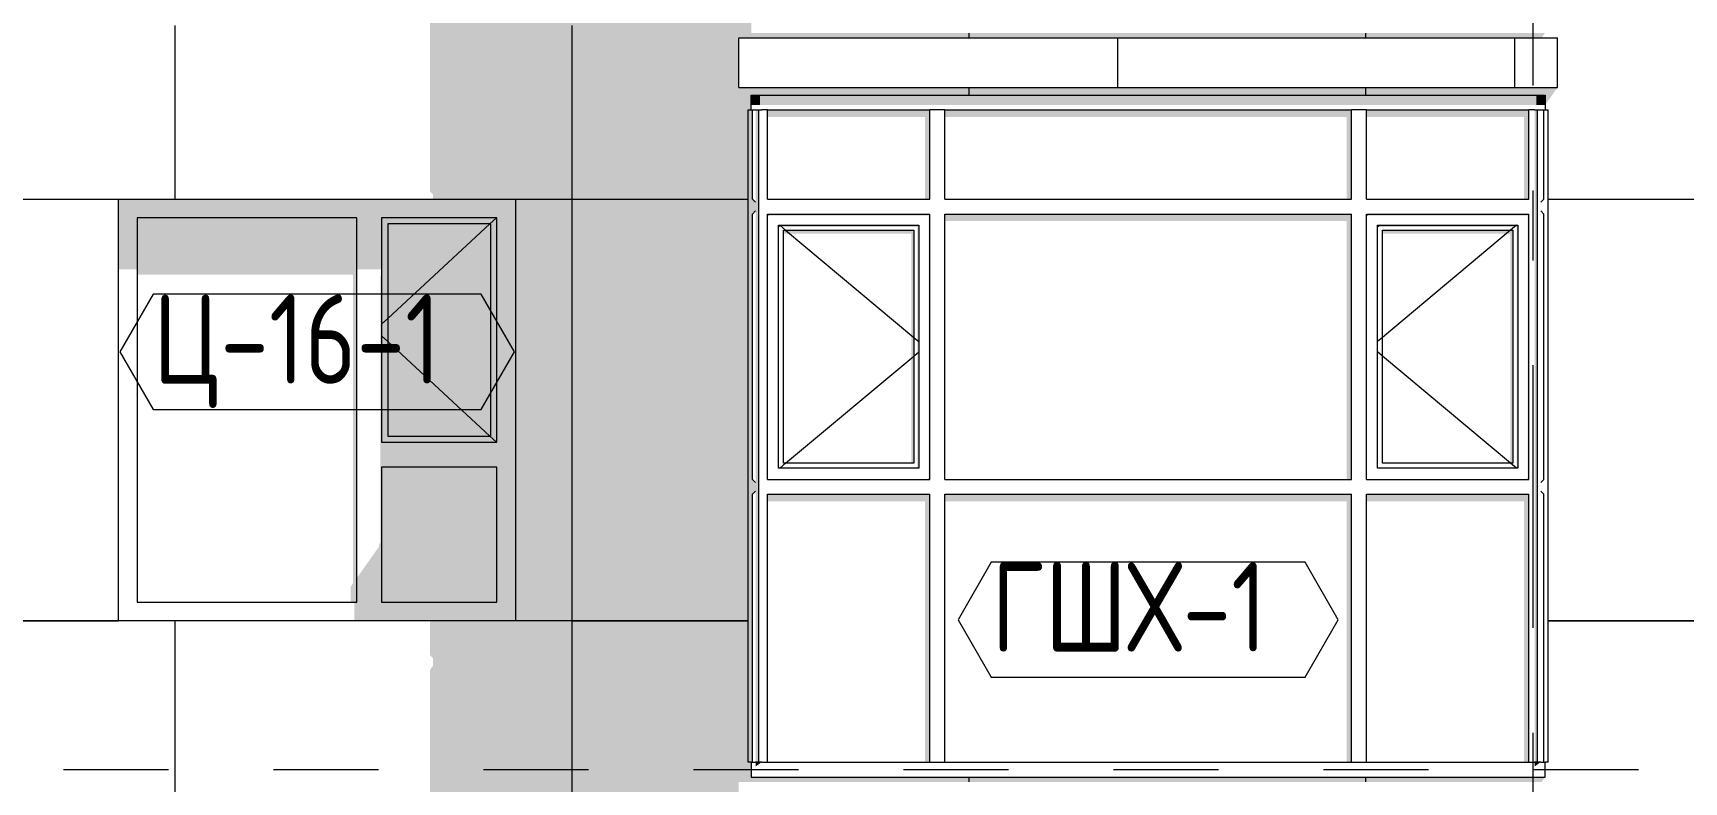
# Model space of a CAD drawing. Header units: millimetres. Extents: x 18162 to 7085488, y 72188 to 247925.
# Drawn here: x 5823964 to 5830619, y 124334 to 127354 of the extents above; entities that cross this region are included whole.
import ezdxf
from ezdxf.enums import TextEntityAlignment as Align

# ---------------------------------------------------------------- set-up
doc = ezdxf.new("R2010")
doc.units = ezdxf.units.MM
doc.header["$MEASUREMENT"] = 0
doc.linetypes.add('Dashed', pattern=[423.333333, 211.666667, -211.666667])
doc.linetypes.add('Double Dashed', pattern=[1093.611073, 529.166651, -211.666656, 141.111112, -211.666656])
for name, color, linetype in [('Archicad Windows', 7, 'Continuous'), ('Finish - Wall', 7, 'Continuous'), ('Structural - Bearing', 7, 'Continuous'), ('Structural - Grid', 7, 'Continuous')]:
    doc.layers.add(name, color=color, linetype=linetype)
doc.styles.add('GENERATED_STYLE_3', font='', dxfattribs={"width": 0.8})
doc.styles.get('GENERATED_STYLE_3').set_extended_font_data('ISOCPEUR MON')
doc.dimstyles.new('GENERATED_STYLE__19', dxfattribs={"dimtxt": 440.00001, "dimasz": 228, "dimexe": 0.18, "dimexo": 31028.935828, "dimgap": 0, "dimtad": 1, "dimdec": 0, "dimzin": 0, "dimdsep": 46, "dimtxsty": 'GENERATED_STYLE_3', "dimblk": 'ARROWHEAD_2', "dimblk1": 'ARROWHEAD_2', "dimblk2": 'ARROWHEAD_2', "dimcen": 0.09, "dimclrd": 13, "dimclre": 13, "dimclrt": 13, "dimadec": 0, "dimazin": 0, "dimtfac": 1, "dimtdec": 4, "dimtmove": 0, "dimatfit": 3, "dimfxl": 1, "dimtolj": 1, "dimtzin": 0, "dimarcsym": 0})

# ---------------------------------------------------------------- blocks, each defined once
blk = doc.blocks.new('*X2314', base_point=(5785635.3, 106384.1))
at = {"layer": 'Structural - Bearing', "color": 8, "linetype": 'Continuous', "lineweight": 13}
for p, q in [((5824535.3, 127284.1), (5824535.3, 126684.1)), ((5826135.3, 127284.1), (5826135.3, 124984.1)), ((5827735.3, 127134.1), (5827735.3, 127104.1)), ((5829335.3, 127134.1), (5829335.3, 127104.1)), ((5822935.3, 126684.1), (5824035.3, 126684.1)), ((5824035.3, 126684.1), (5824308.8, 126684.1)), ((5825908.8, 126684.1), (5826135.3, 126684.1)), ((5826135.3, 126684.1), (5826846.4, 126684.1)), ((5830071.2, 126684.1), (5830435.3, 126684.1)), ((5830435.3, 126684.1), (5830808.8, 126684.1)), ((5822935.3, 124984.1), (5824035.3, 124984.1)), ((5824035.3, 124984.1), (5822935.3, 124984.1)), ((5824308.8, 124984.1), (5824035.3, 124984.1)), ((5824035.3, 124984.1), (5824308.8, 124984.1)), ((5824535.3, 124984.1), (5824535.3, 124384.1)), ((5826135.3, 124984.1), (5825908.8, 124984.1)), ((5826135.3, 124984.1), (5826846.4, 124984.1)), ((5826135.3, 124984.1), (5826135.3, 124384.1)), ((5826846.4, 124984.1), (5826135.3, 124984.1)), ((5830071.2, 124984.1), (5830435.3, 124984.1)), ((5830435.3, 124984.1), (5830071.2, 124984.1)), ((5830808.8, 124984.1), (5830435.3, 124984.1)), ((5830435.3, 124984.1), (5830808.8, 124984.1)), ((5824535.3, 124384.1), (5824535.3, 124284.1)), ((5826135.3, 124384.1), (5826135.3, 124284.1)), ((5827735.3, 124354.1), (5827735.3, 124334.1)), ((5829335.3, 124354.1), (5829335.3, 124334.1))]:
    blk.add_line(p, q, dxfattribs=at)
blk = doc.blocks.new('*X2320', base_point=(5785635.3, 106384.1))
at = {"layer": 'Structural - Bearing', "color": 8, "linetype": 'Continuous', "lineweight": 13}
for p, q in [((5824535.3, 127384.1), (5824535.3, 127284.1)), ((5826135.3, 127384.1), (5826135.3, 127284.1)), ((5827735.3, 127354.1), (5827735.3, 127334.1)), ((5829335.3, 127354.1), (5829335.3, 127334.1))]:
    blk.add_line(p, q, dxfattribs=at)
blk = doc.blocks.new('*X2321', base_point=(5785635.3, 106384.1))
at = {"layer": 'Structural - Bearing', "color": 7, "linetype": 'Continuous', "lineweight": 9}
for p, q in [((5828335.3, 127334.1), (5828335.3, 127134.1)), ((5829935.3, 127334.1), (5829935.3, 127134.1))]:
    blk.add_line(p, q, dxfattribs=at)
blk = doc.blocks.new('*D2604', base_point=(5785635.3, 106384.1))
at = {"color": 12, "linetype": 'Continuous', "lineweight": 35}
for p, q in [((5838328.4, 124420.7), (5838628.4, 124247.5)), ((5838328.4, 124220.7), (5838628.4, 124047.5))]:
    blk.add_line(p, q, dxfattribs=at)
at = {"color": 13, "linetype": 'Continuous', "lineweight": 13}
for p, q in [((5838703.4, 124334.1), (5837187.8, 124334.1)), ((5838478.4, 124134.1), (5838478.4, 124334.1)), ((5838703.4, 124134.1), (5837187.8, 124134.1))]:
    blk.add_line(p, q, dxfattribs=at)
blk = doc.blocks.new('ARROWHEAD_2')
at = {"color": 0, "linetype": 'Continuous', "lineweight": 0}
for p, q in [((-0.378, -0.655), (0.378, 0.655)), ((0, 0), (-1, 0))]:
    blk.add_line(p, q, dxfattribs=at)
blk = doc.blocks.new('*D2605', base_point=(5785635.3, 106384.1))
at = {"color": 12, "linetype": 'Continuous', "lineweight": 35}
for p, q in [((5838328.4, 127220.7), (5838628.4, 127047.5)), ((5838328.4, 124420.7), (5838628.4, 124247.5))]:
    blk.add_line(p, q, dxfattribs=at)
at = {"color": 13, "linetype": 'Continuous', "lineweight": 13}
for p, q in [((5838703.4, 127134.1), (5837187.8, 127134.1)), ((5838478.4, 124334.1), (5838478.4, 127134.1)), ((5838703.4, 124334.1), (5837187.8, 124334.1))]:
    blk.add_line(p, q, dxfattribs=at)
at = {"color": 13, "lineweight": 13, "char_height": 440, "attachment_point": 7, "rotation": 90, "style": 'GENERATED_STYLE_3'}
for s, insert in [('\\A1;{\\pql;\\fISOCPEUR MON|b0|i0|c0|p0;\\W0.800000;2,800}', (5838605.9, 125549.6)), ('\\A1;{\\pql;\\fISOCPEUR MON|b0|i0|c0|p0;\\W0.800000;200}', (5838518.1, 124420.8))]:
    blk.add_mtext(s, dxfattribs=dict(at, insert=insert))
blk = doc.blocks.new('*D2606', base_point=(5785635.3, 106384.1))
at = {"color": 12, "linetype": 'Continuous', "lineweight": 35}
for p, q in [((5838328.4, 127420.7), (5838628.4, 127247.5)), ((5838328.4, 127220.7), (5838628.4, 127047.5))]:
    blk.add_line(p, q, dxfattribs=at)
at = {"color": 13, "linetype": 'Continuous', "lineweight": 13}
for p, q in [((5838703.4, 127334.1), (5837187.8, 127334.1)), ((5838478.4, 127134.1), (5838478.4, 127334.1)), ((5838703.4, 127134.1), (5837187.8, 127134.1))]:
    blk.add_line(p, q, dxfattribs=at)
blk = doc.blocks.new('*D2607', base_point=(5785635.3, 106384.1))
at = {"color": 12, "linetype": 'Continuous', "lineweight": 35}
for p, q in [((5838328.4, 130220.7), (5838628.4, 130047.5)), ((5838328.4, 127420.7), (5838628.4, 127247.5))]:
    blk.add_line(p, q, dxfattribs=at)
at = {"color": 13, "linetype": 'Continuous', "lineweight": 13}
for p, q in [((5838703.4, 130134.1), (5837187.8, 130134.1)), ((5838478.4, 127334.1), (5838478.4, 130134.1)), ((5838703.4, 127334.1), (5837187.8, 127334.1))]:
    blk.add_line(p, q, dxfattribs=at)
at = {"color": 13, "lineweight": 13, "char_height": 440, "attachment_point": 7, "rotation": 90, "style": 'GENERATED_STYLE_3'}
for s, insert in [('\\A1;{\\pql;\\fISOCPEUR MON|b0|i0|c0|p0;\\W0.800000;2,800}', (5838605.9, 128549.6)), ('\\A1;{\\pql;\\fISOCPEUR MON|b0|i0|c0|p0;\\W0.800000;200}', (5838518.1, 127420.8))]:
    blk.add_mtext(s, dxfattribs=dict(at, insert=insert))
blk = doc.blocks.new('Label_140_3', base_point=(5825108.8, 125834.1))
at = {"color": 13, "linetype": 'Continuous', "lineweight": 13, "flags": 128}
blk.add_lwpolyline([(5824313.7, 126068.3), (5824447.8, 125836.1), (5825769.9, 125836.1), (5825904, 126068.3), (5825769.9, 126300.6), (5824447.8, 126300.6)], close=True, dxfattribs=at)
at = {"color": 13, "lineweight": 13, "insert": (5824447.8, 126299.9), "char_height": 360, "attachment_point": 1, "style": 'GENERATED_STYLE_3'}
blk.add_mtext('\\A1;{\\pql;\\pt0,253000;\\fISOCPEUR MON|b0|i0|c0|p0;\\W0.800000;Ц-16-1\\fISOCPEUR MON|b0|i0|c0|p0;\\W0.800000;\\A1{\\H.66x;\\S^  ;}\\fISOCPEUR MON|b0|i0|c0|p0;\\W0.800000;\\fISOCPEUR MON|b0|i0|c0|p0;\\W0.800000;\\A1{\\H.66x;\\S^  ;}\\fISOCPEUR MON|b0|i0|c0|p0;\\W0.800000; \\fISOCPEUR MON|b0|i0|c0|p0;\\W0.800000;\\fISOCPEUR MON|b0|i0|c0|p0;\\W0.800000;\\fISOCPEUR MON|b0|i0|c0|p0;\\W0.800000;\\fISOCPEUR MON|b0|i0|c0|p0;\\W0.800000;\\fISOCPEUR MON|b0|i0|c0|p0;\\W0.800000;\\fISOCPEUR MON|b0|i0|c0|p0;\\W0.800000;\\fISOCPEUR MON|b0|i0|c0|p0;\\W0.800000;\\fISOCPEUR MON|b0|i0|c0|p0;\\W0.800000;\\fISOCPEUR MON|b0|i0|c0|p0;\\W0.800000;\\fISOCPEUR MON|b0|i0|c0|p0;\\W0.800000;\\fISOCPEUR MON|b0|i0|c0|p0;\\W0.800000;\\fISOCPEUR MON|b0|i0|c0|p0;\\W0.800000;\\fISOCPEUR MON|b0|i0|c0|p0;\\W0.800000;\\fISOCPEUR MON|b0|i0|c0|p0;\\W0.800000;\\fISOCPEUR MON|b0|i0|c0|p0;\\W0.800000;\\fISOCPEUR MON|b0|i0|c0|p0;\\W0.800000;\\fISOCPEUR MON|b0|i0|c0|p0;\\W0.800000;\\fISOCPEUR MON|b0|i0|c0|p0;\\W0.800000;\\fISOCPEUR MON|b0|i0|c0|p0;\\W0.800000;\\fISOCPEUR MON|b0|i0|c0|p0;\\W0.800000;\\fISOCPEUR MON|b0|i0|c0|p0;\\W0.800000;\\fISOCPEUR MON|b0|i0|c0|p0;\\W0.800000;\\fISOCPEUR MON|b0|i0|c0|p0;\\W0.800000;\\fISOCPEUR MON|b0|i0|c0|p0;\\W0.800000;\\fISOCPEUR MON|b0|i0|c0|p0;\\W0.800000;\\fISOCPEUR MON|b0|i0|c0|p0;\\W0.800000;\\fISOCPEUR MON|b0|i0|c0|p0;\\W0.800000;\\fISOCPEUR MON|b0|i0|c0|p0;\\W0.800000;\\fISOCPEUR MON|b0|i0|c0|p0;\\W0.800000;\\fISOCPEUR MON|b0|i0|c0|p0;\\W0.800000;\\fISOCPEUR MON|b0|i0|c0|p0;\\W0.800000;\\fISOCPEUR MON|b0|i0|c0|p0;\\W0.800000;\\fISOCPEUR MON|b0|i0|c0|p0;\\W0.800000;\\fISOCPEUR MON|b0|i0|c0|p0;\\W0.800000;\\fISOCPEUR MON|b0|i0|c0|p0;\\W0.800000;\\fISOCPEUR MON|b0|i0|c0|p0;\\W0.800000;\\fISOCPEUR MON|b0|i0|c0|p0;\\W0.800000;\\fISOCPEUR MON|b0|i0|c0|p0;\\W0.800000;\\fISOCPEUR MON|b0|i0|c0|p0;\\W0.800000;\\fISOCPEUR MON|b0|i0|c0|p0;\\W0.800000;\\fISOCPEUR MON|b0|i0|c0|p0;\\W0.800000;\\fISOCPEUR MON|b0|i0|c0|p0;\\W0.800000;\\fISOCPEUR MON|b0|i0|c0|p0;\\W0.800000;}', dxfattribs=at)
blk = doc.blocks.new('Label_219_3', base_point=(5828458.8, 124754.1))
at = {"color": 13, "linetype": 'Continuous', "lineweight": 13, "flags": 128}
blk.add_lwpolyline([(5827692.4, 124988.3), (5827826.5, 124756.1), (5829091.1, 124756.1), (5829225.2, 124988.3), (5829091.1, 125220.6), (5827826.5, 125220.6)], close=True, dxfattribs=at)
at = {"color": 13, "lineweight": 13, "insert": (5827826.5, 125219.9), "char_height": 360, "attachment_point": 1, "style": 'GENERATED_STYLE_3'}
blk.add_mtext('\\A1;{\\pql;\\pt0,253000;\\fISOCPEUR MON|b0|i0|c0|p0;\\W0.800000;ГШХ-1\\fISOCPEUR MON|b0|i0|c0|p0;\\W0.800000;\\A1{\\H.66x;\\S^  ;}\\fISOCPEUR MON|b0|i0|c0|p0;\\W0.800000;\\fISOCPEUR MON|b0|i0|c0|p0;\\W0.800000;\\A1{\\H.66x;\\S^  ;}\\fISOCPEUR MON|b0|i0|c0|p0;\\W0.800000; \\fISOCPEUR MON|b0|i0|c0|p0;\\W0.800000;\\fISOCPEUR MON|b0|i0|c0|p0;\\W0.800000;\\fISOCPEUR MON|b0|i0|c0|p0;\\W0.800000;\\fISOCPEUR MON|b0|i0|c0|p0;\\W0.800000;\\fISOCPEUR MON|b0|i0|c0|p0;\\W0.800000;\\fISOCPEUR MON|b0|i0|c0|p0;\\W0.800000;\\fISOCPEUR MON|b0|i0|c0|p0;\\W0.800000;\\fISOCPEUR MON|b0|i0|c0|p0;\\W0.800000;\\fISOCPEUR MON|b0|i0|c0|p0;\\W0.800000;\\fISOCPEUR MON|b0|i0|c0|p0;\\W0.800000;\\fISOCPEUR MON|b0|i0|c0|p0;\\W0.800000;\\fISOCPEUR MON|b0|i0|c0|p0;\\W0.800000;\\fISOCPEUR MON|b0|i0|c0|p0;\\W0.800000;\\fISOCPEUR MON|b0|i0|c0|p0;\\W0.800000;\\fISOCPEUR MON|b0|i0|c0|p0;\\W0.800000;\\fISOCPEUR MON|b0|i0|c0|p0;\\W0.800000;\\fISOCPEUR MON|b0|i0|c0|p0;\\W0.800000;\\fISOCPEUR MON|b0|i0|c0|p0;\\W0.800000;\\fISOCPEUR MON|b0|i0|c0|p0;\\W0.800000;\\fISOCPEUR MON|b0|i0|c0|p0;\\W0.800000;\\fISOCPEUR MON|b0|i0|c0|p0;\\W0.800000;\\fISOCPEUR MON|b0|i0|c0|p0;\\W0.800000;\\fISOCPEUR MON|b0|i0|c0|p0;\\W0.800000;\\fISOCPEUR MON|b0|i0|c0|p0;\\W0.800000;\\fISOCPEUR MON|b0|i0|c0|p0;\\W0.800000;\\fISOCPEUR MON|b0|i0|c0|p0;\\W0.800000;\\fISOCPEUR MON|b0|i0|c0|p0;\\W0.800000;\\fISOCPEUR MON|b0|i0|c0|p0;\\W0.800000;\\fISOCPEUR MON|b0|i0|c0|p0;\\W0.800000;\\fISOCPEUR MON|b0|i0|c0|p0;\\W0.800000;\\fISOCPEUR MON|b0|i0|c0|p0;\\W0.800000;\\fISOCPEUR MON|b0|i0|c0|p0;\\W0.800000;\\fISOCPEUR MON|b0|i0|c0|p0;\\W0.800000;\\fISOCPEUR MON|b0|i0|c0|p0;\\W0.800000;\\fISOCPEUR MON|b0|i0|c0|p0;\\W0.800000;\\fISOCPEUR MON|b0|i0|c0|p0;\\W0.800000;\\fISOCPEUR MON|b0|i0|c0|p0;\\W0.800000;\\fISOCPEUR MON|b0|i0|c0|p0;\\W0.800000;\\fISOCPEUR MON|b0|i0|c0|p0;\\W0.800000;\\fISOCPEUR MON|b0|i0|c0|p0;\\W0.800000;\\fISOCPEUR MON|b0|i0|c0|p0;\\W0.800000;\\fISOCPEUR MON|b0|i0|c0|p0;\\W0.800000;\\fISOCPEUR MON|b0|i0|c0|p0;\\W0.800000;}', dxfattribs=at)
blk = doc.blocks.new('Standard grid marker[378]_3', base_point=(5830008.8, 166384.1))
at = {"layer": 'Structural - Grid', "color": 13, "linetype": 'Double Dashed', "lineweight": 13, "ltscale": 2}
blk.add_line((5830008.8, 165384.1), (5830008.8, 100884.1), dxfattribs=at)
at = {"layer": 'Structural - Grid', "color": 13, "lineweight": 13, "style": 'GENERATED_STYLE_3'}
blk.add_attdef('AC_MarkerText_1', text='', height=500, rotation=360, dxfattribs=at).set_placement((5830008.8, 99534.1), align=Align.TOP_CENTER)

msp = doc.modelspace()

# ---------------------------------------------------------------- hatches: boundary and pattern name
at = {"layer": 'Archicad Windows', "linetype": 'Continuous', "lineweight": 0}
for points in [[(5825268.8, 126609.1), (5825368.8, 126609.1), (5825833.8, 126609.1), (5825908.8, 126609.1), (5825908.8, 126684.1), (5824308.8, 126684.1), (5824308.8, 126609.1), (5824383.8, 126609.1)], [(5824383.8, 126609.1), (5824308.8, 126609.1), (5824308.8, 126401.2), (5824383.8, 126401.2)], [(5825268.8, 126609.1), (5824383.8, 126609.1), (5824383.8, 126380), (5825253.8, 126380), (5825253.8, 125135), (5825243.8, 125120.8), (5825243.8, 125059.1), (5825268.8, 125059.1)], [(5825268.8, 126401.2), (5825368.8, 126401.2), (5825368.8, 126609.1), (5825268.8, 126609.1)], [(5825833.8, 126609.1), (5825368.8, 126609.1), (5825368.8, 126584.1), (5825393.8, 126584.1), (5825808.8, 126584.1), (5825833.8, 126584.1)], [(5825393.8, 126584.1), (5825368.8, 126584.1), (5825368.8, 125729.1), (5825393.8, 125729.1)], [(5825808.8, 125729.1), (5825808.8, 126584.1), (5825393.8, 126584.1), (5825393.8, 125729.1)], [(5825808.8, 125729.1), (5825833.8, 125729.1), (5825833.8, 126584.1), (5825808.8, 126584.1)], [(5825833.8, 125704.1), (5825833.8, 125604.1), (5825833.8, 125059.1), (5825908.8, 125059.1), (5825908.8, 126609.1), (5825833.8, 126609.1)], [(5825358.8, 125283.5), (5825268.8, 125156.2), (5825268.8, 125059.1), (5825368.8, 125059.1), (5825368.8, 126379.8), (5825363.8, 126372.7), (5825363.8, 125299.8), (5825358.8, 125292.7)], [(5825393.8, 125729.1), (5825368.8, 125729.1), (5825368.8, 125704.1), (5825833.8, 125704.1), (5825833.8, 125729.1), (5825808.8, 125729.1)], [(5825833.8, 125604.1), (5825833.8, 125704.1), (5825368.8, 125704.1), (5825368.8, 125604.1)], [(5825833.8, 125059.1), (5825833.8, 125604.1), (5825368.8, 125604.1), (5825368.8, 125059.1)], [(5825908.8, 125059.1), (5825258.8, 125059.1), (5825258.8, 124984.1), (5825908.8, 124984.1)]]:
    msp.add_hatch(color=49, dxfattribs=at).paths.add_polyline_path(points)
at = {"layer": 'Finish - Wall', "linetype": 'Continuous', "lineweight": 0}
for points in [[(5826893.8, 127104.1), (5826858.8, 127104.1), (5826858.8, 127063.4), (5826893.8, 127063.4)], [(5826893.8, 127063.4), (5827608.8, 127063.4), (5827608.8, 127104.1), (5826893.8, 127104.1)], [(5829308.8, 127104.1), (5827608.8, 127104.1), (5827608.8, 127063.4), (5829308.8, 127063.4)], [(5829308.8, 127063.4), (5830023.8, 127063.4), (5830023.8, 127104.1), (5829308.8, 127104.1)], [(5830023.8, 127104.1), (5830023.8, 127063.4), (5830058.8, 127063.4), (5830058.8, 127104.1)], [(5826846.4, 127044.1), (5826846.4, 126654.1), (5826888.8, 126654.1), (5826888.8, 127044.1), (5826876.4, 127044.1), (5826876.4, 126671.5), (5826863.8, 126684.1), (5826863.8, 127044.1)], [(5826923.8, 127044.1), (5826923.8, 127015.8), (5827558.8, 127015.8), (5827558.8, 126684.1), (5827578.8, 126684.1), (5827578.8, 127044.1)], [(5827638.8, 127015.8), (5829258.8, 127015.8), (5829258.8, 126684.1), (5829278.8, 126684.1), (5829278.8, 127044.1), (5827638.8, 127044.1)], [(5829338.8, 127044.1), (5829338.8, 127015.8), (5829973.8, 127015.8), (5829973.8, 126684.1), (5829993.8, 126684.1), (5829993.8, 127044.1)], [(5830016.4, 126654.1), (5830028.8, 126654.1), (5830028.8, 127044.1), (5830016.4, 127044.1)], [(5830053.8, 127037), (5830058.8, 127044.1), (5830053.8, 127044.1)], [(5830016.4, 125524.1), (5830028.8, 125524.1), (5830028.8, 126654.1), (5830016.4, 126654.1)], [(5830041.2, 126671.5), (5830047.5, 126675.2), (5830053.8, 126684.1)], [(5827578.8, 126624.1), (5826923.8, 126624.1), (5826930.9, 126617), (5827571.8, 126617)], [(5826930.9, 126617), (5826923.8, 126624.1), (5826923.8, 126617)], [(5827571.8, 126617), (5827573.8, 126617), (5827573.8, 125559.1), (5827578.8, 125554.1), (5827578.8, 126624.1)], [(5827638.8, 126624.1), (5827638.8, 126595.8), (5829258.8, 126595.8), (5829258.8, 125554.1), (5829278.8, 125554.1), (5829278.8, 126624.1)], [(5829993.8, 126624.1), (5829338.8, 126624.1), (5829345.9, 126617), (5829986.8, 126617)], [(5829345.9, 126617), (5829338.8, 126624.1), (5829338.8, 126617)], [(5829993.8, 126624.1), (5829986.8, 126617), (5829988.8, 126617), (5829988.8, 125559.1), (5829993.8, 125554.1)], [(5826968.8, 126572), (5826975.9, 126572), (5826968.8, 126579.1)], [(5826968.8, 126579.1), (5826975.9, 126572), (5827526.8, 126572), (5827533.8, 126579.1)], [(5827513.8, 126559.1), (5826988.8, 126559.1), (5826988.8, 126544.9), (5827503.8, 126544.9), (5827503.8, 125619.1), (5827513.8, 125619.1)], [(5827533.8, 126579.1), (5827526.8, 126572), (5827528.8, 126572), (5827528.8, 125604.1), (5827533.8, 125599.1)], [(5829383.8, 126572), (5829390.9, 126572), (5829383.8, 126579.1)], [(5829383.8, 126579.1), (5829390.9, 126572), (5829941.8, 126572), (5829948.8, 126579.1)], [(5829403.8, 126559.1), (5829403.8, 126544.9), (5829918.8, 126544.9), (5829918.8, 125619.1), (5829928.8, 125619.1), (5829928.8, 126559.1)], [(5829948.8, 126579.1), (5829941.8, 126572), (5829943.8, 126572), (5829943.8, 125604.1), (5829948.8, 125599.1)], [(5827528.8, 125599.1), (5827533.8, 125599.1), (5827528.8, 125604.1)], [(5829943.8, 125599.1), (5829948.8, 125599.1), (5829943.8, 125604.1)], [(5826846.4, 125524.1), (5826846.4, 124414.1), (5826863.8, 124414.1), (5826863.8, 125494.1), (5826876.4, 125506.6), (5826876.4, 124414.1), (5826888.8, 124414.1), (5826888.8, 125524.1)], [(5827573.8, 125554.1), (5827578.8, 125554.1), (5827573.8, 125559.1)], [(5829988.8, 125554.1), (5829993.8, 125554.1), (5829988.8, 125559.1)], [(5830016.4, 124414.1), (5830028.8, 124414.1), (5830028.8, 125524.1), (5830016.4, 125524.1)], [(5830053.8, 125554.1), (5830041.2, 125541.5), (5830047.5, 125545.2)], [(5826923.8, 125494.1), (5826923.8, 125465.8), (5827558.8, 125465.8), (5827558.8, 124414.1), (5827578.8, 124414.1), (5827578.8, 125494.1)], [(5829278.8, 125494.1), (5827638.8, 125494.1), (5827638.8, 125465.8), (5829258.8, 125465.8), (5829258.8, 124414.1), (5829278.8, 124414.1)], [(5829338.8, 125465.8), (5829973.8, 125465.8), (5829973.8, 124414.1), (5829993.8, 124414.1), (5829993.8, 125494.1), (5829338.8, 125494.1)], [(5826876.4, 124396.5), (5826893.8, 124408.8), (5826893.8, 124414.1), (5826876.4, 124414.1)], [(5826893.8, 124414.1), (5826893.8, 124408.8), (5826901.2, 124414.1)], [(5830016.4, 124396.5), (5830023.8, 124401.7), (5830023.8, 124414.1), (5830016.4, 124414.1)], [(5830041.2, 124414.1), (5830023.8, 124414.1), (5830023.8, 124401.7)]]:
    msp.add_hatch(color=49, dxfattribs=at).paths.add_polyline_path(points)
h = msp.add_hatch(color=49, dxfattribs=at)
h.paths.add_polyline_path([(5826846.4, 125524.1), (5826888.8, 125524.1), (5826888.8, 126654.1), (5826846.4, 126654.1)])
h.paths.add_polyline_path([(5826863.8, 126624.1), (5826876.4, 126636.6), (5826876.4, 125541.5), (5826863.8, 125554.1)], flags=0)
at = {"layer": 'Structural - Bearing', "linetype": 'Continuous', "lineweight": 0}
for points in [[(5825563.8, 127785.6), (5825563.8, 127284.1), (5826808.8, 127284.1), (5826808.8, 127334.1), (5830044.7, 127334.1), (5830058.8, 127354.1), (5826858.8, 127354.1), (5826858.8, 127414.1), (5826846.4, 127414.1), (5826846.4, 130044.1), (5826858.8, 130044.1), (5826858.8, 130104.1), (5830058.8, 130104.1), (5830058.8, 130063.4), (5830108.8, 130134.1), (5826808.8, 130134.1), (5826808.8, 130284.1), (5825563.8, 130284.1), (5825563.8, 129715.6), (5825576.4, 129703), (5825576.4, 129684.1), (5825908.8, 129684.1), (5825908.8, 127984.1), (5825563.8, 127984.1), (5825563.8, 127845.6), (5825576.4, 127833), (5825576.4, 127803.4)], [(5826808.8, 127284.1), (5825563.8, 127284.1), (5825563.8, 126715.6), (5825576.4, 126703), (5825576.4, 126684.1), (5825908.8, 126684.1), (5825908.8, 124984.1), (5825563.8, 124984.1), (5825563.8, 124845.6), (5825576.4, 124833), (5825576.4, 124803.4), (5825563.8, 124785.6), (5825563.8, 124284.1), (5826808.8, 124284.1), (5826808.8, 124334.1), (5830044.7, 124334.1), (5830058.8, 124354.1), (5826858.8, 124354.1), (5826858.8, 124414.1), (5826846.4, 124414.1), (5826846.4, 127044.1), (5826858.8, 127044.1), (5826858.8, 127104.1), (5830058.8, 127104.1), (5830058.8, 127063.4), (5830108.8, 127134.1), (5826808.8, 127134.1)]]:
    msp.add_hatch(color=49, dxfattribs=at).paths.add_polyline_path(points)

# ---------------------------------------------------------------- linework, layer by layer
at = {"color": 8, "linetype": 'Dashed', "lineweight": 13, "ltscale": 2}
msp.add_line((5800379.4, 124384.1), (5841359.8, 124384.1), dxfattribs=at)
at = {"layer": 'Archicad Windows', "color": 7, "linetype": 'Continuous', "lineweight": 13}
for p, q in [((5824308.8, 124984.1), (5824308.8, 126684.1)), ((5824308.8, 126684.1), (5825908.8, 126684.1)), ((5825908.8, 126684.1), (5825908.8, 124984.1)), ((5825908.8, 124984.1), (5824308.8, 124984.1))]:
    msp.add_line(p, q, dxfattribs=at)
at = {"layer": 'Archicad Windows', "color": 7, "linetype": 'Continuous', "lineweight": 9}
for p, q in [((5824383.8, 126609.1), (5824383.8, 125059.1)), ((5825268.8, 126609.1), (5824383.8, 126609.1)), ((5825268.8, 125059.1), (5825268.8, 126609.1)), ((5825368.8, 126609.1), (5825368.8, 125704.1)), ((5825833.8, 126609.1), (5825368.8, 126609.1)), ((5825393.8, 126584.1), (5825393.8, 125729.1)), ((5825808.8, 126584.1), (5825393.8, 126584.1)), ((5825804.9, 126584.1), (5825393.8, 126202.9)), ((5825831.9, 126609.1), (5825804.9, 126584.1)), ((5825808.8, 125729.1), (5825808.8, 126584.1)), ((5825833.8, 125704.1), (5825833.8, 126609.1)), ((5825393.8, 126202.9), (5825368.8, 126179.7)), ((5825393.8, 126110.2), (5825368.8, 126133.4)), ((5825804.9, 125729.1), (5825393.8, 126110.2)), ((5825393.8, 125729.1), (5825808.8, 125729.1)), ((5825831.9, 125704.1), (5825804.9, 125729.1)), ((5825368.8, 125704.1), (5825833.8, 125704.1)), ((5825368.8, 125604.1), (5825368.8, 125059.1)), ((5825833.8, 125604.1), (5825368.8, 125604.1)), ((5825833.8, 125059.1), (5825833.8, 125604.1)), ((5824383.8, 125059.1), (5825268.8, 125059.1)), ((5825368.8, 125059.1), (5825833.8, 125059.1))]:
    msp.add_line(p, q, dxfattribs=at)
at = {"layer": 'Finish - Wall', "color": 7, "linetype": 'Continuous', "lineweight": 9}
for p, q in [((5826858.8, 127044.1), (5826858.8, 127104.1)), ((5826858.8, 127104.1), (5826893.8, 127104.1)), ((5826893.8, 127104.1), (5827608.8, 127104.1)), ((5827608.8, 127104.1), (5829308.8, 127104.1)), ((5829308.8, 127104.1), (5830023.8, 127104.1)), ((5830023.8, 127104.1), (5830058.8, 127104.1)), ((5830058.8, 127104.1), (5830058.8, 127044.1)), ((5826846.4, 127044.1), (5826858.8, 127044.1)), ((5826846.4, 126654.1), (5826846.4, 127044.1)), ((5826858.8, 127044.1), (5826863.8, 127044.1)), ((5826863.8, 127044.1), (5826876.4, 127044.1)), ((5826863.8, 126684.1), (5826863.8, 127044.1)), ((5826876.4, 127044.1), (5826888.8, 127044.1)), ((5826888.8, 127044.1), (5826901.2, 127044.1)), ((5826888.8, 126654.1), (5826888.8, 127044.1)), ((5826923.8, 127044.1), (5826901.2, 127044.1)), ((5826923.8, 127044.1), (5827578.8, 127044.1)), ((5826923.8, 126684.1), (5826923.8, 127044.1)), ((5827638.8, 127044.1), (5827578.8, 127044.1)), ((5827578.8, 126684.1), (5827578.8, 127044.1)), ((5827638.8, 127044.1), (5829278.8, 127044.1)), ((5827638.8, 126684.1), (5827638.8, 127044.1)), ((5829338.8, 127044.1), (5829278.8, 127044.1)), ((5829278.8, 126684.1), (5829278.8, 127044.1)), ((5829338.8, 127044.1), (5829993.8, 127044.1)), ((5829338.8, 126684.1), (5829338.8, 127044.1)), ((5830016.4, 127044.1), (5829993.8, 127044.1)), ((5829993.8, 126684.1), (5829993.8, 127044.1)), ((5830016.4, 127044.1), (5830028.8, 127044.1)), ((5830028.8, 127044.1), (5830041.2, 127044.1)), ((5830028.8, 126654.1), (5830028.8, 127044.1)), ((5830041.2, 127044.1), (5830053.8, 127044.1)), ((5830053.8, 127044.1), (5830058.8, 127044.1)), ((5830053.8, 126684.1), (5830053.8, 127044.1)), ((5830058.8, 127044.1), (5830071.2, 127044.1)), ((5830071.2, 126654.1), (5830071.2, 127044.1)), ((5826846.4, 125524.1), (5826846.4, 126654.1)), ((5826863.8, 126684.1), (5826876.4, 126671.5)), ((5826888.8, 125524.1), (5826888.8, 126654.1)), ((5826923.8, 126684.1), (5827578.8, 126684.1)), ((5827638.8, 126684.1), (5829278.8, 126684.1)), ((5829338.8, 126684.1), (5829993.8, 126684.1)), ((5830028.8, 125524.1), (5830028.8, 126654.1)), ((5830041.2, 126671.5), (5830053.8, 126684.1)), ((5830071.2, 125524.1), (5830071.2, 126654.1)), ((5826876.4, 126636.6), (5826863.8, 126624.1)), ((5826863.8, 125554.1), (5826863.8, 126624.1)), ((5826923.8, 125554.1), (5826923.8, 126624.1)), ((5826923.8, 126624.1), (5827578.8, 126624.1)), ((5827578.8, 125554.1), (5827578.8, 126624.1)), ((5827638.8, 125554.1), (5827638.8, 126624.1)), ((5827638.8, 126624.1), (5829278.8, 126624.1)), ((5829278.8, 125554.1), (5829278.8, 126624.1)), ((5829338.8, 125554.1), (5829338.8, 126624.1)), ((5829338.8, 126624.1), (5829993.8, 126624.1)), ((5829993.8, 125554.1), (5829993.8, 126624.1)), ((5830053.8, 126624.1), (5830041.2, 126636.6)), ((5830053.8, 125554.1), (5830053.8, 126624.1)), ((5826968.8, 125599.1), (5826968.8, 126579.1)), ((5826968.8, 126579.1), (5827533.8, 126579.1)), ((5826973.7, 126579.1), (5826997.6, 126559.1)), ((5826988.8, 126559.1), (5827513.8, 126559.1)), ((5826988.8, 125619.1), (5826988.8, 126559.1)), ((5826997.6, 126559.1), (5827513.8, 126126.7)), ((5827513.8, 126559.1), (5827513.8, 125619.1)), ((5827533.8, 126579.1), (5827533.8, 125599.1)), ((5829383.8, 125599.1), (5829383.8, 126579.1)), ((5829383.8, 126579.1), (5829948.8, 126579.1)), ((5829403.8, 126559.1), (5829928.8, 126559.1)), ((5829920.1, 126559.1), (5829403.8, 126126.7)), ((5829403.8, 125619.1), (5829403.8, 126559.1)), ((5829944, 126579.1), (5829920.1, 126559.1)), ((5829928.8, 126559.1), (5829928.8, 125619.1)), ((5829948.8, 126579.1), (5829948.8, 125599.1)), ((5827513.8, 126126.7), (5827533.8, 126110)), ((5829403.8, 126126.7), (5829383.8, 126110)), ((5826997.6, 125619.1), (5827513.8, 126051.4)), ((5827513.8, 126051.4), (5827533.8, 126068.1)), ((5829403.8, 126051.4), (5829383.8, 126068.1)), ((5829920.1, 125619.1), (5829403.8, 126051.4)), ((5827533.8, 125599.1), (5826968.8, 125599.1)), ((5826973.7, 125599.1), (5826997.6, 125619.1)), ((5827513.8, 125619.1), (5826988.8, 125619.1)), ((5829948.8, 125599.1), (5829383.8, 125599.1)), ((5829928.8, 125619.1), (5829403.8, 125619.1)), ((5829944, 125599.1), (5829920.1, 125619.1)), ((5826846.4, 124414.1), (5826846.4, 125524.1)), ((5826863.8, 125554.1), (5826876.4, 125541.5)), ((5826888.8, 124414.1), (5826888.8, 125524.1)), ((5826923.8, 125554.1), (5827578.8, 125554.1)), ((5827638.8, 125554.1), (5829278.8, 125554.1)), ((5829338.8, 125554.1), (5829993.8, 125554.1)), ((5830028.8, 124414.1), (5830028.8, 125524.1)), ((5830041.2, 125541.5), (5830053.8, 125554.1)), ((5830071.2, 124414.1), (5830071.2, 125524.1)), ((5826876.4, 125506.6), (5826863.8, 125494.1)), ((5826863.8, 124414.1), (5826863.8, 125494.1)), ((5826923.8, 124414.1), (5826923.8, 125494.1)), ((5826923.8, 125494.1), (5827578.8, 125494.1)), ((5827578.8, 124414.1), (5827578.8, 125494.1)), ((5827638.8, 124414.1), (5827638.8, 125494.1)), ((5827638.8, 125494.1), (5829278.8, 125494.1)), ((5829278.8, 124414.1), (5829278.8, 125494.1)), ((5829338.8, 124414.1), (5829338.8, 125494.1)), ((5829338.8, 125494.1), (5829993.8, 125494.1)), ((5829993.8, 124414.1), (5829993.8, 125494.1)), ((5830053.8, 125494.1), (5830041.2, 125506.6)), ((5830053.8, 124414.1), (5830053.8, 125494.1)), ((5826858.8, 124414.1), (5826846.4, 124414.1)), ((5826858.8, 124414.1), (5826863.8, 124414.1)), ((5826858.8, 124414.1), (5826858.8, 124354.1)), ((5826863.8, 124414.1), (5826876.4, 124414.1)), ((5826888.8, 124414.1), (5826876.4, 124414.1)), ((5826901.2, 124414.1), (5826888.8, 124414.1)), ((5826901.2, 124414.1), (5826923.8, 124414.1)), ((5826923.8, 124414.1), (5827578.8, 124414.1)), ((5827578.8, 124414.1), (5827638.8, 124414.1)), ((5827638.8, 124414.1), (5829278.8, 124414.1)), ((5829278.8, 124414.1), (5829338.8, 124414.1)), ((5829338.8, 124414.1), (5829993.8, 124414.1)), ((5829993.8, 124414.1), (5830016.4, 124414.1)), ((5830028.8, 124414.1), (5830016.4, 124414.1)), ((5830041.2, 124414.1), (5830028.8, 124414.1)), ((5830041.2, 124414.1), (5830053.8, 124414.1)), ((5830053.8, 124414.1), (5830058.8, 124414.1)), ((5830058.8, 124354.1), (5830058.8, 124414.1)), ((5830071.2, 124414.1), (5830058.8, 124414.1)), ((5826858.8, 124354.1), (5826893.8, 124354.1)), ((5826893.8, 124354.1), (5827608.8, 124354.1)), ((5827608.8, 124354.1), (5829308.8, 124354.1)), ((5829308.8, 124354.1), (5830023.8, 124354.1)), ((5830023.8, 124354.1), (5830058.8, 124354.1))]:
    msp.add_line(p, q, dxfattribs=at)
at = {"layer": 'Structural - Bearing', "color": 7, "linetype": 'Continuous', "lineweight": 13}
for p, q in [((5826808.8, 127134.1), (5826808.8, 127334.1)), ((5826808.8, 127334.1), (5830108.8, 127334.1)), ((5830108.8, 127134.1), (5830108.8, 127334.1)), ((5826808.8, 127134.1), (5830108.8, 127134.1))]:
    msp.add_line(p, q, dxfattribs=at)

# ---------------------------------------------------------------- block references
at = {"color": 12, "linetype": 'Continuous', "lineweight": 13}
for name, p in [('Label_140_3', (5825108.8, 125834.1)), ('Label_219_3', (5828458.8, 124754.1))]:
    msp.add_blockref(name, p, dxfattribs=at)
at = {"layer": 'Structural - Bearing', "lineweight": 0}
for name in ['*X2320', '*X2321', '*X2314']:
    msp.add_blockref(name, (5785635.3, 106384.1), dxfattribs=at)
at = {"layer": 'Structural - Grid', "color": 13, "linetype": 'Continuous', "lineweight": 13}
msp.add_blockref('Standard grid marker[378]_3', (5830008.8, 166384.1), dxfattribs=at)

# ---------------------------------------------------------------- dimensions: what is measured, and where the dimension line sits
at = {"color": 13, "linetype": 'Continuous', "lineweight": 13}
for base, p1, p2, picture, middle in [((5838478.4, 130134.1), (5805483.8, 127334.1), (5805483.8, 130134.1), '*D2607', (5838170.4, 129286.7)), ((5838478.4, 127334.1), (5805483.8, 127134.1), (5805483.8, 127334.1), '*D2606', (5838170.4, 127923)), ((5838478.4, 127134.1), (5805483.8, 124334.1), (5805483.8, 127134.1), '*D2605', (5838170.4, 126286.7)), ((5838478.4, 124334.1), (5805483.8, 124134.1), (5805483.8, 124334.1), '*D2604', (5838170.4, 124923))]:
    dim = msp.add_linear_dim(base=base, p1=p1, p2=p2, angle=90, dimstyle='GENERATED_STYLE__19', dxfattribs=at)
    dim.commit()
    dim.dimension.update_dxf_attribs({"geometry": picture, "text_midpoint": middle, "dimtype": 160, "text_rotation": 90})

doc.saveas('drawing.dxf')
